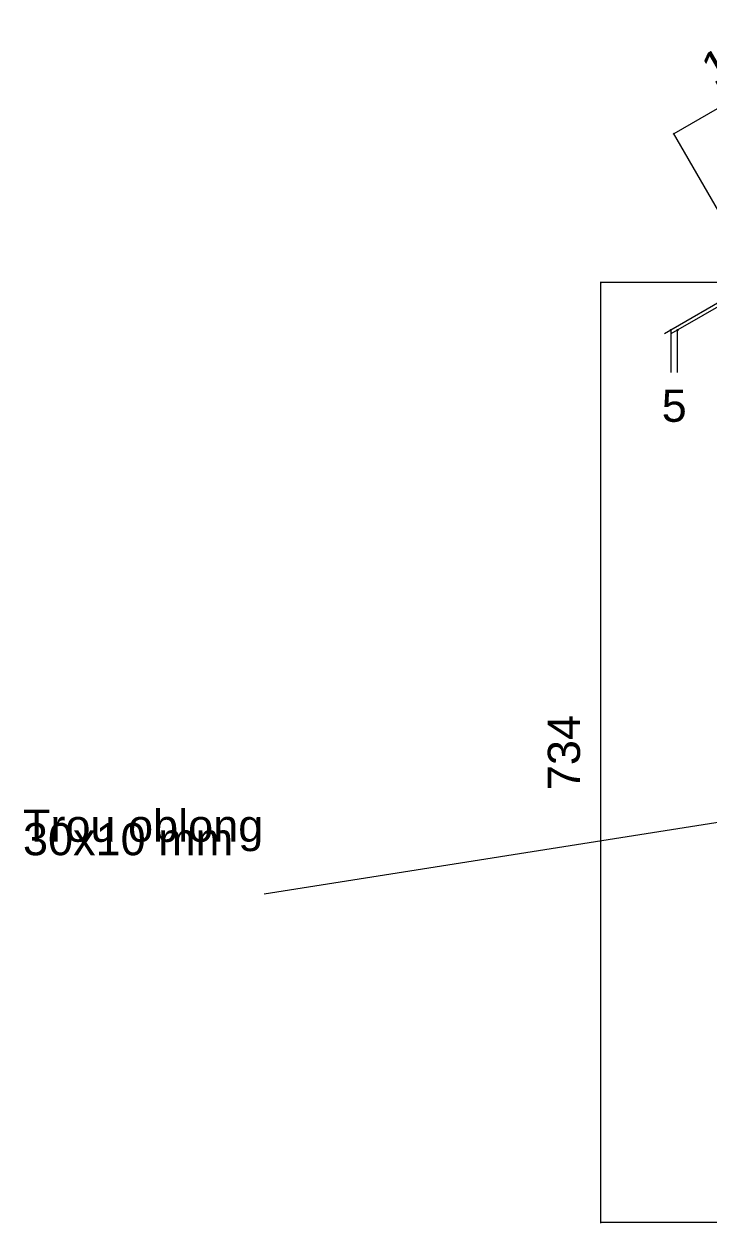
# Model space of a CAD drawing. Header units: metres. Extents: x 1838950 to 1842843, y 5171318 to 5174224.
# Drawn here: x 1840350 to 1840884, y 5172857 to 5173793 of the extents above; entities that cross this region are included whole.
import ezdxf

# ---------------------------------------------------------------- set-up
doc = ezdxf.new("R2010")
doc.units = ezdxf.units.M
doc.header["$LTSCALE"] = 0.0254
doc.header["$PDMODE"] = 1
doc.header["$PDSIZE"] = -2
doc.layers.get('0').update_dxf_attribs({"lineweight": 18})
doc.layers.get('DEFPOINTS').update_dxf_attribs({"lineweight": 18})
doc.layers.add('00 CHAZAL METAL LEGENDE', color=7, linetype='Continuous', lineweight=5)
doc.layers.add('Cotation', color=7, linetype='Continuous', lineweight=5)
doc.styles.add('Arial', font='arial.ttf')
doc.dimstyles.new('Arch', dxfattribs={"dimtxt": 302.065972, "dimasz": 0.002245, "dimexe": 0.003175, "dimexo": 0.001587, "dimgap": 0.001587, "dimtad": 1, "dimzin": 3, "dimtxsty": 'Arial', "dimblk": 'VW_SLASH', "dimblk1": 'VW_SLASH', "dimblk2": 'VW_SLASH', "dimcen": 0, "dimdle": 0.001587, "dimazin": 0, "dimtfac": 1, "dimtix": 1, "dimtmove": 0, "dimatfit": 0, "dimldrblk": 'VW_FILLEDARROW-3', "dimfxl": 1, "dimfrac": 2, "dimtolj": 1, "dimtzin": 3, "dimarcsym": 0})

# ---------------------------------------------------------------- blocks, each defined once
blk = doc.blocks.new('VW_SLASH')
at = {"color": 0, "linetype": 'ByBlock', "lineweight": -2, "transparency": 16777216}
blk.add_line((0.7, 0), (-1, 0), dxfattribs=at)
at = {"color": 0, "lineweight": 20, "transparency": 16777216, "flags": 128}
blk.add_lwpolyline([(0.5, 0.5), (-0.5, -0.5)], dxfattribs=at)
blk = doc.blocks.new('*D1553')
at = {"layer": 'Cotation', "color": 0, "lineweight": -2, "transparency": 16777216}
for p, q in [((1840857.85, 5173707.54), (1840986.98, 5173782.09)), ((1841054.46, 5173666.12), (1840987.05, 5173782.87)), ((1840924.55, 5173591.12), (1840857.14, 5173707.87))]:
    blk.add_line(p, q, dxfattribs=at)
at = {"layer": 'DEFPOINTS', "color": 0, "transparency": 16777216}
for p in [(1840987.37, 5173782.32), (1841054.46, 5173666.11), (1840924.55, 5173591.11)]:
    blk.add_point(p, dxfattribs=at)
at = {"layer": 'Cotation', "color": 0, "lineweight": -2, "transparency": 16777216, "xscale": 0.44896484375, "yscale": 0.44896484375, "zscale": 0.44896484375}
for p, rotation in [((1840987.37, 5173782.32), 30.00000000000576), ((1840857.46, 5173707.32), 210.0000000000057)]:
    blk.add_blockref('VW_SLASH', p, dxfattribs=dict(at, rotation=rotation))
at = {"layer": 'Cotation', "color": 0, "transparency": 16777216, "insert": (1840908.05, 5173769.7), "char_height": 25.172, "attachment_point": 5, "rotation": 30, "style": 'Arial'}
blk.add_mtext('\\A1;150', dxfattribs=at)
blk = doc.blocks.new('VW_FILLEDARROW-3')
at = {"linetype": 'Continuous', "lineweight": 0, "transparency": 16777216}
blk.add_hatch(color=0, dxfattribs=at).paths.add_polyline_path([(-1.4, 0.4), (0, 0), (-1.4, -0.4)])
at = {"color": 0, "lineweight": 5, "transparency": 16777216, "flags": 128}
blk.add_lwpolyline([(-1.4, 0.4), (0, 0), (-1.4, -0.4)], close=True, dxfattribs=at)
blk = doc.blocks.new('*D1557')
at = {"layer": 'Cotation', "color": 0, "lineweight": -2, "transparency": 16777216}
for p, q in [((1840854.88, 5173554.04), (1840854.43, 5173554.04)), ((1840855.33, 5173520.83), (1840855.33, 5173554.67)), ((1840860.33, 5173520.83), (1840860.33, 5173554.67)), ((1840860.78, 5173554.04), (1840861.23, 5173554.04))]:
    blk.add_line(p, q, dxfattribs=at)
at = {"layer": 'DEFPOINTS', "color": 0, "transparency": 16777216}
for p in [(1840855.33, 5173554.04), (1840855.33, 5173520.83), (1840860.33, 5173520.83)]:
    blk.add_point(p, dxfattribs=at)
at = {"layer": 'Cotation', "color": 0, "lineweight": -2, "transparency": 16777216, "xscale": 0.44896484375, "yscale": 0.44896484375, "zscale": 0.44896484375}
blk.add_blockref('VW_SLASH', (1840855.33, 5173554.04), dxfattribs=at)
at = {"layer": 'Cotation', "color": 0, "lineweight": -2, "transparency": 16777216, "xscale": 0.44896484375, "yscale": 0.44896484375, "zscale": 0.44896484375, "rotation": 180}
blk.add_blockref('VW_SLASH', (1840860.33, 5173554.04), dxfattribs=at)
at = {"layer": 'Cotation', "color": 0, "transparency": 16777216, "insert": (1840857.83, 5173494.79), "char_height": 25.172, "attachment_point": 5, "style": 'Arial'}
blk.add_mtext('\\A1;5', dxfattribs=at)
blk = doc.blocks.new('*D1559')
at = {"layer": 'Cotation', "color": 0, "lineweight": -2, "transparency": 16777216}
for p, q in [((1840920.8, 5173591.11), (1840799.97, 5173591.11)), ((1840800.61, 5172857.56), (1840800.61, 5173590.67)), ((1840919.55, 5172857.11), (1840799.97, 5172857.11))]:
    blk.add_line(p, q, dxfattribs=at)
at = {"layer": 'DEFPOINTS', "color": 0, "transparency": 16777216}
for p in [(1840800.61, 5173591.11), (1840920.8, 5173591.11), (1840919.55, 5172857.11)]:
    blk.add_point(p, dxfattribs=at)
at = {"layer": 'Cotation', "color": 0, "lineweight": -2, "transparency": 16777216, "xscale": 0.44896484375, "yscale": 0.44896484375, "zscale": 0.44896484375}
for p, rotation in [((1840800.61, 5173591.11), 90), ((1840800.61, 5172857.11), 270)]:
    blk.add_blockref('VW_SLASH', p, dxfattribs=dict(at, rotation=rotation))
at = {"layer": 'Cotation', "color": 0, "transparency": 16777216, "insert": (1840771.88, 5173224.11), "char_height": 25.172, "attachment_point": 5, "rotation": 90, "style": 'Arial'}
blk.add_mtext('\\A1;734', dxfattribs=at)
blk = doc.blocks.new('Groupe-2045-1')
at = {"layer": '00 CHAZAL METAL LEGENDE'}
for p, q in [((1840919.55, 5173591.11), (1840850.27, 5173551.11)), ((1840924.55, 5173591.11), (1840855.27, 5173551.11)), ((1840537.53, 5173113.88), (1840984.5, 5173184.34))]:
    blk.add_line(p, q, dxfattribs=at)
at = {"layer": '00 CHAZAL METAL LEGENDE', "insert": (1840349.26, 5173179.62), "char_height": 25.1722, "attachment_point": 1, "line_spacing_factor": 0.25, "style": 'Arial'}
blk.add_mtext('Trou oblong\\P30x10 mm', dxfattribs=at)
at = {"layer": 'Cotation'}
for base, p1, p2, angle, picture, middle in [((1840987.37, 5173782.32), (1840924.55, 5173591.11), (1841054.46, 5173666.11), 30, '*D1553', (1840908.05, 5173769.7)), ((1840800.61, 5173591.11), (1840919.55, 5172857.11), (1840920.8, 5173591.11), 270, '*D1559', (1840771.88, 5173224.11))]:
    dim = blk.add_linear_dim(base=base, p1=p1, p2=p2, angle=angle, dimstyle='Arch', override={"dimtxt": 25.172164, "dimasz": 0.448965, "dimexe": 0.635, "dimgap": 15.875, "dimdec": 0, "dimpost": '<>', "dimtxsty": 'Arial', "dimdle": 0.3175, "dimtmove": 2}, dxfattribs=at)
    dim.commit()
    dim.dimension.update_dxf_attribs({"geometry": picture, "text_midpoint": middle})
dim = blk.add_linear_dim(base=(1840855.33, 5173554.04), p1=(1840860.33, 5173520.83), p2=(1840855.33, 5173520.83), dimstyle='Arch', override={"dimtxt": 25.172164, "dimasz": 0.448965, "dimexe": 0.635, "dimgap": 59.249011, "dimdec": 0, "dimpost": '<>', "dimtxsty": 'Arial', "dimdle": 0.3175, "dimtmove": 2}, dxfattribs=at)
dim.commit()
dim.dimension.update_dxf_attribs({"geometry": '*D1557', "text_midpoint": (1840857.83, 5173494.79), "dimtype": 160})

msp = doc.modelspace()

# ---------------------------------------------------------------- block references
at = {"color": 7, "transparency": 33554687}
msp.add_blockref('Groupe-2045-1', (0, 0), dxfattribs=at)

doc.saveas('drawing.dxf')
